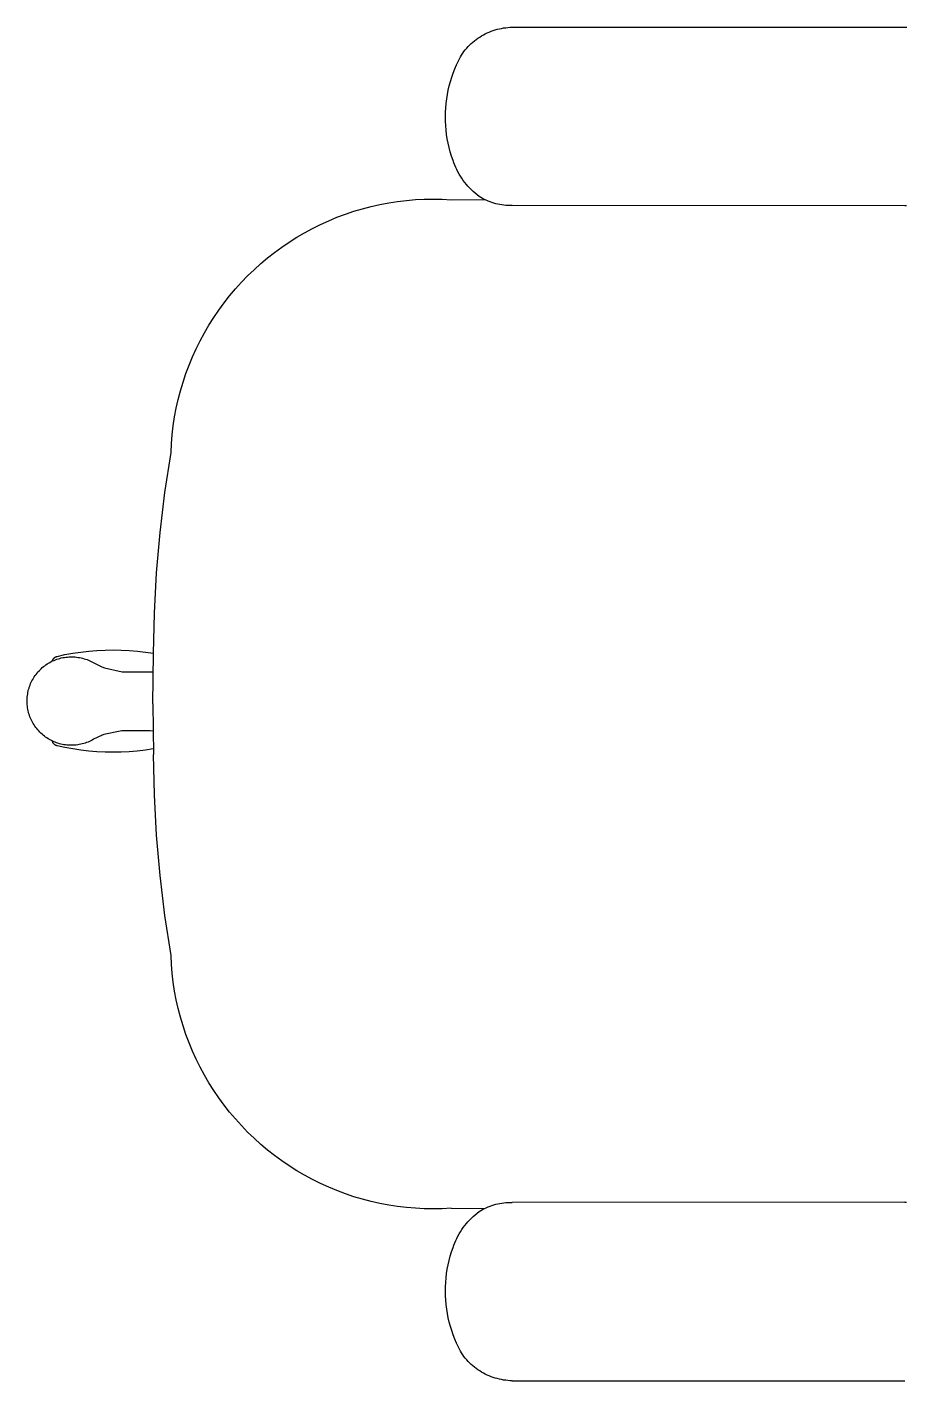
# Model space of a CAD drawing. Header units: inches. Extents: x 4 to 2210, y 3 to 2073.
# Drawn here: x 1209.19 to 1223.54, y 1869.25 to 1891.39 of the extents above; entities that cross this region are included whole.
import ezdxf

# ---------------------------------------------------------------- set-up
doc = ezdxf.new("R2010")
doc.units = ezdxf.units.IN
doc.header["$MEASUREMENT"] = 0
doc.layers.add('Planon_construction', color=253, linetype='Continuous')

# ---------------------------------------------------------------- blocks, each defined once
blk = doc.blocks.new('8 person table')
at = {"layer": 'Planon_construction'}
for p, q in [((655.38, -721.88, 0), (656.06, -721.73, 0)), ((656.06, -721.73, 0), (656.75, -721.61, 0)), ((656.75, -721.61, 0), (657.45, -721.51, 0)), ((657.45, -721.51, 0), (658.14, -721.44, 0)), ((658.14, -721.44, 0), (658.84, -721.39, 0)), ((658.84, -721.39, 0), (659.54, -721.36, 0)), ((659.54, -721.36, 0), (788.01, -721.31, 0)), ((788.01, -721.31, 0), (788.6, -721.34, 0)), ((646.18, -726.73, 0), (646.7, -726.26, 0)), ((646.7, -726.26, 0), (647.24, -725.81, 0)), ((647.24, -725.81, 0), (647.79, -725.38, 0)), ((647.79, -725.38, 0), (648.36, -724.97, 0)), ((648.36, -724.97, 0), (648.95, -724.58, 0)), ((648.95, -724.58, 0), (649.54, -724.21, 0)), ((649.54, -724.21, 0), (650.15, -723.87, 0)), ((650.15, -723.87, 0), (650.77, -723.54, 0)), ((650.77, -723.54, 0), (651.4, -723.23, 0)), ((651.4, -723.23, 0), (652.04, -722.95, 0)), ((652.04, -722.95, 0), (652.69, -722.69, 0)), ((652.69, -722.69, 0), (653.35, -722.45, 0)), ((653.35, -722.45, 0), (654.02, -722.24, 0)), ((654.02, -722.24, 0), (654.7, -722.04, 0)), ((654.7, -722.04, 0), (655.38, -721.88, 0)), ((642.63, -731.05, 0), (643, -730.45, 0)), ((643, -730.45, 0), (643.4, -729.88, 0)), ((643.4, -729.88, 0), (643.82, -729.31, 0)), ((643.82, -729.31, 0), (644.25, -728.76, 0)), ((644.25, -728.76, 0), (644.71, -728.23, 0)), ((644.71, -728.23, 0), (645.18, -727.71, 0)), ((645.18, -727.71, 0), (645.67, -727.21, 0)), ((645.67, -727.21, 0), (646.18, -726.73, 0)), ((640.27, -736.37, 0), (640.79, -735.01, 0)), ((640.79, -735.01, 0), (641.36, -733.67, 0)), ((641.36, -733.67, 0), (641.97, -732.34, 0)), ((641.97, -732.34, 0), (642.63, -731.05, 0)), ((638.99, -740.54, 0), (639.37, -739.14, 0)), ((639.37, -739.14, 0), (639.79, -737.74, 0)), ((639.79, -737.74, 0), (640.27, -736.37, 0)), ((638.16, -744.83, 0), (638.39, -743.39, 0)), ((638.39, -743.39, 0), (638.67, -741.96, 0)), ((638.67, -741.96, 0), (638.99, -740.54, 0)), ((637.78, -749.18, 0), (637.86, -747.73, 0)), ((637.86, -747.73, 0), (637.98, -746.28, 0)), ((637.98, -746.28, 0), (638.16, -744.83, 0)), ((637.75, -750.64, 0), (637.78, -749.18, 0)), ((637.77, -752.1, 0), (637.75, -750.64, 0)), ((637.85, -753.55, 0), (637.77, -752.1, 0)), ((637.97, -755, 0), (637.85, -753.55, 0)), ((638.15, -756.45, 0), (637.97, -755, 0)), ((638.37, -757.89, 0), (638.15, -756.45, 0)), ((638.65, -759.32, 0), (638.37, -757.89, 0)), ((638.97, -760.74, 0), (638.65, -759.32, 0)), ((639.35, -762.14, 0), (638.97, -760.74, 0)), ((639.77, -763.54, 0), (639.35, -762.14, 0)), ((640.24, -764.92, 0), (639.77, -763.54, 0)), ((640.51, -765.69, 0), (640.24, -764.92, 0)), ((640.81, -766.46, 0), (640.51, -765.69, 0)), ((641.13, -767.21, 0), (640.81, -766.46, 0)), ((641.48, -767.95, 0), (641.13, -767.21, 0)), ((641.85, -768.68, 0), (641.48, -767.95, 0)), ((642.25, -769.4, 0), (641.85, -768.68, 0)), ((642.68, -770.1, 0), (642.25, -769.4, 0)), ((643.12, -770.79, 0), (642.68, -770.1, 0)), ((643.59, -771.47, 0), (643.12, -770.79, 0)), ((644.08, -772.12, 0), (643.59, -771.47, 0)), ((644.6, -772.76, 0), (644.08, -772.12, 0)), ((645.13, -773.39, 0), (644.6, -772.76, 0)), ((645.69, -773.99, 0), (645.13, -773.39, 0)), ((646.26, -774.58, 0), (645.69, -773.99, 0)), ((646.86, -775.14, 0), (646.26, -774.58, 0)), ((613.45, -780, 0), (616.31, -779.36, 0)), ((616.31, -779.36, 0), (619.19, -778.81, 0)), ((619.19, -778.81, 0), (622.09, -778.36, 0)), ((622.09, -778.36, 0), (625, -778.02, 0)), ((625, -778.02, 0), (627.92, -777.77, 0)), ((627.92, -777.77, 0), (630.85, -777.62, 0)), ((630.85, -777.62, 0), (633.78, -777.57, 0)), ((633.78, -777.57, 0), (636.71, -777.62, 0)), ((636.71, -777.62, 0), (639.64, -777.78, 0)), ((639.64, -777.78, 0), (650.59, -777.73, 0)), ((647.47, -775.69, 0), (646.86, -775.14, 0)), ((648.1, -776.21, 0), (647.47, -775.69, 0)), ((648.75, -776.71, 0), (648.1, -776.21, 0)), ((649.32, -777.06, 0), (648.75, -776.71, 0)), ((649.91, -777.38, 0), (649.32, -777.06, 0)), ((650.5, -777.69, 0), (649.91, -777.38, 0)), ((651.1, -777.97, 0), (650.5, -777.69, 0)), ((651.72, -778.23, 0), (651.1, -777.97, 0)), ((652.34, -778.48, 0), (651.72, -778.23, 0)), ((652.97, -778.7, 0), (652.34, -778.48, 0)), ((653.61, -778.9, 0), (652.97, -778.7, 0)), ((654.25, -779.08, 0), (653.61, -778.9, 0)), ((654.9, -779.24, 0), (654.25, -779.08, 0)), ((655.55, -779.37, 0), (654.9, -779.24, 0)), ((656.21, -779.48, 0), (655.55, -779.37, 0)), ((599.57, -784.66, 0), (602.28, -783.54, 0)), ((602.28, -783.54, 0), (605.02, -782.51, 0)), ((605.02, -782.51, 0), (607.8, -781.58, 0)), ((607.8, -781.58, 0), (610.61, -780.74, 0)), ((610.61, -780.74, 0), (613.45, -780, 0)), ((656.87, -779.57, 0), (656.21, -779.48, 0)), ((657.54, -779.64, 0), (656.87, -779.57, 0)), ((658.2, -779.69, 0), (657.54, -779.64, 0)), ((658.87, -779.71, 0), (658.2, -779.69, 0)), ((659.54, -779.71, 0), (658.87, -779.71, 0)), ((788, -779.79, 0), (659.54, -779.71, 0)), ((788.53, -779.78, 0), (788, -779.79, 0)), ((591.7, -788.57, 0), (594.28, -787.18, 0)), ((594.28, -787.18, 0), (596.9, -785.88, 0)), ((596.9, -785.88, 0), (599.57, -784.66, 0)), ((584.26, -793.27, 0), (586.69, -791.62, 0)), ((586.69, -791.62, 0), (589.17, -790.05, 0)), ((589.17, -790.05, 0), (591.7, -788.57, 0)), ((577.35, -798.7, 0), (579.59, -796.81, 0)), ((579.59, -796.81, 0), (581.9, -795, 0)), ((581.9, -795, 0), (584.26, -793.27, 0)), ((573.07, -802.7, 0), (575.18, -800.67, 0)), ((575.18, -800.67, 0), (577.35, -798.7, 0)), ((569.07, -806.99, 0), (571.03, -804.81, 0)), ((571.03, -804.81, 0), (573.07, -802.7, 0)), ((565.37, -811.54, 0), (567.18, -809.23, 0)), ((567.18, -809.23, 0), (569.07, -806.99, 0)), ((561.99, -816.33, 0), (563.64, -813.9, 0)), ((563.64, -813.9, 0), (565.37, -811.54, 0)), ((558.95, -821.34, 0), (560.43, -818.81, 0)), ((560.43, -818.81, 0), (561.99, -816.33, 0)), ((557.56, -823.92, 0), (558.95, -821.34, 0)), ((555.04, -829.22, 0), (556.26, -826.55, 0)), ((556.26, -826.55, 0), (557.56, -823.92, 0)), ((552.9, -834.67, 0), (553.92, -831.92, 0)), ((553.92, -831.92, 0), (555.04, -829.22, 0)), ((551.97, -837.45, 0), (552.9, -834.67, 0)), ((550.39, -843.1, 0), (551.13, -840.26, 0)), ((551.13, -840.26, 0), (551.97, -837.45, 0)), ((549.75, -845.96, 0), (550.39, -843.1, 0)), ((548.76, -851.74, 0), (549.2, -848.84, 0)), ((549.2, -848.84, 0), (549.75, -845.96, 0)), ((548.16, -857.57, 0), (548.41, -854.65, 0)), ((548.41, -854.65, 0), (548.76, -851.74, 0)), ((548.02, -860.5, 0), (548.16, -857.57, 0)), ((546.02, -873.54, 0), (548.02, -860.5, 0)), ((544.44, -886.65, 0), (546.02, -873.54, 0)), ((543.29, -899.8, 0), (544.44, -886.65, 0)), ((542.56, -912.98, 0), (543.29, -899.8, 0)), ((542.25, -926.18, 0), (542.56, -912.98, 0)), ((518.55, -925.74, 0), (521.18, -925.44, 0)), ((521.18, -925.44, 0), (523.81, -925.22, 0)), ((523.81, -925.22, 0), (526.45, -925.09, 0)), ((526.45, -925.09, 0), (529.09, -925.05, 0)), ((529.09, -925.05, 0), (531.74, -925.09, 0)), ((531.74, -925.09, 0), (534.38, -925.23, 0)), ((534.38, -925.23, 0), (537.01, -925.44, 0)), ((537.01, -925.44, 0), (539.64, -925.75, 0)), ((506.71, -930.22, 0), (507.12, -929.93, 0)), ((507.12, -929.93, 0), (507.54, -929.64, 0)), ((507.54, -929.64, 0), (507.96, -929.38, 0)), ((507.96, -929.38, 0), (508.4, -929.13, 0)), ((508.4, -929.13, 0), (508.84, -928.89, 0)), ((508.84, -928.89, 0), (509.3, -928.67, 0)), ((509.17, -928.88, 0), (509.18, -928.81, 0)), ((509.18, -928.81, 0), (509.19, -928.74, 0)), ((509.19, -928.74, 0), (509.21, -928.67, 0)), ((509.21, -928.67, 0), (509.23, -928.6, 0)), ((509.23, -928.6, 0), (509.25, -928.53, 0)), ((509.25, -928.53, 0), (509.27, -928.47, 0)), ((509.27, -928.47, 0), (509.3, -928.4, 0)), ((509.3, -928.4, 0), (509.32, -928.34, 0)), ((509.3, -928.67, 0), (509.76, -928.46, 0)), ((509.32, -928.34, 0), (509.35, -928.27, 0)), ((509.35, -928.27, 0), (509.39, -928.21, 0)), ((509.39, -928.21, 0), (509.42, -928.15, 0)), ((509.42, -928.15, 0), (509.46, -928.09, 0)), ((509.46, -928.09, 0), (509.5, -928.03, 0)), ((509.5, -928.03, 0), (509.54, -927.97, 0)), ((509.54, -927.97, 0), (509.58, -927.91, 0)), ((509.58, -927.91, 0), (509.62, -927.85, 0)), ((509.62, -927.85, 0), (509.67, -927.8, 0)), ((509.67, -927.8, 0), (509.72, -927.75, 0)), ((509.72, -927.75, 0), (509.77, -927.7, 0)), ((509.76, -928.46, 0), (510.22, -928.27, 0)), ((509.77, -927.7, 0), (509.82, -927.65, 0)), ((509.82, -927.65, 0), (509.87, -927.6, 0)), ((509.87, -927.6, 0), (509.93, -927.56, 0)), ((509.93, -927.56, 0), (509.98, -927.51, 0)), ((509.98, -927.51, 0), (510.04, -927.47, 0)), ((510.04, -927.47, 0), (510.1, -927.43, 0)), ((510.1, -927.43, 0), (510.16, -927.4, 0)), ((510.16, -927.4, 0), (510.22, -927.36, 0)), ((510.22, -927.36, 0), (510.29, -927.33, 0)), ((510.22, -928.27, 0), (510.69, -928.1, 0)), ((510.29, -927.33, 0), (510.35, -927.3, 0)), ((510.35, -927.3, 0), (510.42, -927.27, 0)), ((510.42, -927.27, 0), (510.48, -927.24, 0)), ((510.48, -927.24, 0), (510.55, -927.22, 0)), ((510.55, -927.22, 0), (510.62, -927.19, 0)), ((510.62, -927.19, 0), (510.68, -927.17, 0)), ((510.68, -927.17, 0), (510.75, -927.16, 0)), ((510.69, -928.1, 0), (511.17, -927.95, 0)), ((510.75, -927.16, 0), (513.34, -926.6, 0)), ((511.17, -927.95, 0), (511.65, -927.81, 0)), ((511.65, -927.81, 0), (512.14, -927.68, 0)), ((512.14, -927.68, 0), (512.63, -927.58, 0)), ((512.63, -927.58, 0), (513.13, -927.49, 0)), ((513.13, -927.49, 0), (513.63, -927.42, 0)), ((513.34, -926.6, 0), (515.94, -926.13, 0)), ((513.63, -927.42, 0), (514.13, -927.37, 0)), ((514.13, -927.37, 0), (514.63, -927.33, 0)), ((514.63, -927.33, 0), (515.13, -927.31, 0)), ((515.13, -927.31, 0), (515.63, -927.31, 0)), ((515.63, -927.31, 0), (516.14, -927.32, 0)), ((515.94, -926.13, 0), (518.55, -925.74, 0)), ((516.14, -927.32, 0), (516.64, -927.36, 0)), ((516.64, -927.36, 0), (517.14, -927.41, 0)), ((517.14, -927.41, 0), (517.64, -927.48, 0)), ((517.64, -927.48, 0), (518.13, -927.56, 0)), ((518.13, -927.56, 0), (518.62, -927.67, 0)), ((518.62, -927.67, 0), (519.11, -927.78, 0)), ((519.11, -927.78, 0), (519.6, -927.92, 0)), ((519.6, -927.92, 0), (520.08, -928.07, 0)), ((520.08, -928.07, 0), (520.55, -928.24, 0)), ((520.55, -928.24, 0), (521.02, -928.43, 0)), ((521.02, -928.43, 0), (521.48, -928.63, 0)), ((521.48, -928.63, 0), (521.93, -928.85, 0)), ((521.93, -928.85, 0), (522.37, -929.08, 0)), ((522.37, -929.08, 0), (522.81, -929.33, 0)), ((522.81, -929.33, 0), (525.34, -930.59, 0)), ((539.64, -925.75, 0), (542.25, -926.14, 0)), ((542.07, -942.74, 0), (542.25, -926.18, 0)), ((502.78, -934.74, 0), (503.03, -934.3, 0)), ((503.03, -934.3, 0), (503.3, -933.88, 0)), ((503.3, -933.88, 0), (503.58, -933.46, 0)), ((503.58, -933.46, 0), (503.88, -933.05, 0)), ((503.88, -933.05, 0), (504.19, -932.66, 0)), ((504.19, -932.66, 0), (504.51, -932.27, 0)), ((504.51, -932.27, 0), (504.85, -931.9, 0)), ((504.85, -931.9, 0), (505.2, -931.54, 0)), ((505.2, -931.54, 0), (505.56, -931.19, 0)), ((505.56, -931.19, 0), (505.93, -930.85, 0)), ((505.93, -930.85, 0), (506.32, -930.53, 0)), ((506.32, -930.53, 0), (506.71, -930.22, 0)), ((525.34, -930.58, 0), (525.32, -930.64, 0)), ((525.37, -930.6, 0), (526.23, -930.96, 0)), ((526.23, -930.96, 0), (532.04, -932.21, 0)), ((532.04, -932.21, 0), (537.09, -932.25, 0)), ((537.09, -932.25, 0), (540.27, -932.24, 0)), ((540.27, -932.24, 0), (542.18, -932.22, 0)), ((501.23, -938.97, 0), (501.33, -938.48, 0)), ((501.33, -938.48, 0), (501.45, -937.99, 0)), ((501.45, -937.99, 0), (501.6, -937.51, 0)), ((501.6, -937.51, 0), (501.75, -937.03, 0)), ((501.75, -937.03, 0), (501.93, -936.56, 0)), ((501.93, -936.56, 0), (502.11, -936.09, 0)), ((502.11, -936.09, 0), (502.32, -935.63, 0)), ((502.32, -935.63, 0), (502.54, -935.18, 0)), ((502.54, -935.18, 0), (502.78, -934.74, 0)), ((500.95, -941.47, 0), (500.97, -940.96, 0)), ((500.95, -941.97, 0), (500.95, -941.47, 0)), ((500.97, -942.47, 0), (500.95, -941.97, 0)), ((500.97, -940.96, 0), (501.01, -940.46, 0)), ((501, -942.97, 0), (500.97, -942.47, 0)), ((501.05, -943.47, 0), (501, -942.97, 0)), ((501.01, -940.46, 0), (501.06, -939.96, 0)), ((501.06, -939.96, 0), (501.14, -939.46, 0)), ((501.14, -939.46, 0), (501.23, -938.97, 0)), ((542.07, -942.74, 0), (542.25, -959.3, 0)), ((501.12, -943.97, 0), (501.05, -943.47, 0)), ((501.2, -944.47, 0), (501.12, -943.97, 0)), ((501.3, -944.96, 0), (501.2, -944.47, 0)), ((501.42, -945.45, 0), (501.3, -944.96, 0)), ((501.56, -945.93, 0), (501.42, -945.45, 0)), ((501.71, -946.41, 0), (501.56, -945.93, 0)), ((501.88, -946.89, 0), (501.71, -946.41, 0)), ((502.06, -947.35, 0), (501.88, -946.89, 0)), ((502.26, -947.81, 0), (502.06, -947.35, 0)), ((502.48, -948.27, 0), (502.26, -947.81, 0)), ((502.72, -948.71, 0), (502.48, -948.27, 0)), ((502.96, -949.15, 0), (502.72, -948.71, 0)), ((503.23, -949.58, 0), (502.96, -949.15, 0)), ((503.51, -950, 0), (503.23, -949.58, 0)), ((503.8, -950.41, 0), (503.51, -950, 0)), ((504.1, -950.8, 0), (503.8, -950.41, 0)), ((504.42, -951.19, 0), (504.1, -950.8, 0)), ((504.76, -951.57, 0), (504.42, -951.19, 0)), ((505.1, -951.93, 0), (504.76, -951.57, 0)), ((505.46, -952.29, 0), (505.1, -951.93, 0)), ((531.95, -951.51, 0), (526.07, -952.73, 0)), ((537, -951.51, 0), (531.95, -951.51, 0)), ((541.25, -951.57, 0), (537, -951.51, 0)), ((542.17, -951.59, 0), (541.25, -951.57, 0)), ((505.83, -952.63, 0), (505.46, -952.29, 0)), ((506.22, -952.95, 0), (505.83, -952.63, 0)), ((506.61, -953.27, 0), (506.22, -952.95, 0)), ((507.01, -953.56, 0), (506.61, -953.27, 0)), ((507.43, -953.85, 0), (507.01, -953.56, 0)), ((507.85, -954.12, 0), (507.43, -953.85, 0)), ((508.28, -954.38, 0), (507.85, -954.12, 0)), ((508.73, -954.62, 0), (508.28, -954.38, 0)), ((509.18, -954.84, 0), (508.73, -954.62, 0)), ((509.18, -954.76, 0), (509.17, -954.69, 0)), ((509.19, -954.83, 0), (509.18, -954.76, 0)), ((509.63, -955.05, 0), (509.18, -954.84, 0)), ((509.21, -954.9, 0), (509.19, -954.83, 0)), ((509.23, -954.96, 0), (509.21, -954.9, 0)), ((509.25, -955.03, 0), (509.23, -954.96, 0)), ((509.27, -955.1, 0), (509.25, -955.03, 0)), ((509.3, -955.17, 0), (509.27, -955.1, 0)), ((509.32, -955.23, 0), (509.3, -955.17, 0)), ((509.35, -955.29, 0), (509.32, -955.23, 0)), ((509.39, -955.36, 0), (509.35, -955.29, 0)), ((509.42, -955.42, 0), (509.39, -955.36, 0)), ((509.46, -955.48, 0), (509.42, -955.42, 0)), ((509.5, -955.54, 0), (509.46, -955.48, 0)), ((509.54, -955.6, 0), (509.5, -955.54, 0)), ((509.58, -955.66, 0), (509.54, -955.6, 0)), ((509.62, -955.71, 0), (509.58, -955.66, 0)), ((509.67, -955.77, 0), (509.62, -955.71, 0)), ((510.1, -955.24, 0), (509.63, -955.05, 0)), ((509.72, -955.82, 0), (509.67, -955.77, 0)), ((509.77, -955.87, 0), (509.72, -955.82, 0)), ((509.82, -955.92, 0), (509.77, -955.87, 0)), ((509.87, -955.96, 0), (509.82, -955.92, 0)), ((509.93, -956.01, 0), (509.87, -955.96, 0)), ((509.98, -956.05, 0), (509.93, -956.01, 0)), ((510.04, -956.09, 0), (509.98, -956.05, 0)), ((510.1, -956.13, 0), (510.04, -956.09, 0)), ((510.57, -955.42, 0), (510.1, -955.24, 0)), ((510.16, -956.17, 0), (510.1, -956.13, 0)), ((510.22, -956.21, 0), (510.16, -956.17, 0)), ((510.29, -956.24, 0), (510.22, -956.21, 0)), ((510.35, -956.27, 0), (510.29, -956.24, 0)), ((510.42, -956.3, 0), (510.35, -956.27, 0)), ((510.48, -956.33, 0), (510.42, -956.3, 0)), ((510.55, -956.35, 0), (510.48, -956.33, 0)), ((510.62, -956.37, 0), (510.55, -956.35, 0)), ((511.05, -955.58, 0), (510.57, -955.42, 0)), ((510.68, -956.39, 0), (510.62, -956.37, 0)), ((510.75, -956.41, 0), (510.68, -956.39, 0)), ((513.33, -956.97, 0), (510.75, -956.41, 0)), ((511.53, -955.72, 0), (511.05, -955.58, 0)), ((512.01, -955.85, 0), (511.53, -955.72, 0)), ((512.5, -955.96, 0), (512.01, -955.85, 0)), ((513, -956.05, 0), (512.5, -955.96, 0)), ((513.5, -956.13, 0), (513, -956.05, 0)), ((513.99, -956.19, 0), (513.5, -956.13, 0)), ((514.5, -956.23, 0), (513.99, -956.19, 0)), ((515, -956.25, 0), (514.5, -956.23, 0)), ((515.5, -956.26, 0), (515, -956.25, 0)), ((516, -956.25, 0), (515.5, -956.26, 0)), ((516.51, -956.22, 0), (516, -956.25, 0)), ((517.01, -956.17, 0), (516.51, -956.22, 0)), ((517.51, -956.11, 0), (517.01, -956.17, 0)), ((518, -956.03, 0), (517.51, -956.11, 0)), ((518.5, -955.93, 0), (518, -956.03, 0)), ((518.98, -955.81, 0), (518.5, -955.93, 0)), ((519.47, -955.68, 0), (518.98, -955.81, 0)), ((519.95, -955.53, 0), (519.47, -955.68, 0)), ((520.42, -955.37, 0), (519.95, -955.53, 0)), ((520.89, -955.19, 0), (520.42, -955.37, 0)), ((521.36, -954.99, 0), (520.89, -955.19, 0)), ((521.81, -954.77, 0), (521.36, -954.99, 0)), ((522.26, -954.54, 0), (521.81, -954.77, 0)), ((522.7, -954.3, 0), (522.26, -954.54, 0)), ((525.24, -953.07, 0), (522.7, -954.3, 0)), ((525.24, -953.07, 0), (525.22, -953.02, 0)), ((526.07, -952.73, 0), (525.27, -953.06, 0)), ((515.93, -957.44, 0), (513.33, -956.97, 0)), ((518.55, -957.83, 0), (515.93, -957.44, 0)), ((521.17, -958.13, 0), (518.55, -957.83, 0)), ((523.8, -958.34, 0), (521.17, -958.13, 0)), ((526.44, -958.47, 0), (523.8, -958.34, 0)), ((529.08, -958.52, 0), (526.44, -958.47, 0)), ((531.72, -958.47, 0), (529.08, -958.52, 0)), ((534.36, -958.34, 0), (531.72, -958.47, 0)), ((536.99, -958.12, 0), (534.36, -958.34, 0)), ((539.62, -957.82, 0), (536.99, -958.12, 0)), ((542.23, -957.43, 0), (539.62, -957.82, 0)), ((542.56, -972.5, 0), (542.25, -959.3, 0)), ((543.29, -985.68, 0), (542.56, -972.5, 0)), ((544.44, -998.83, 0), (543.29, -985.68, 0)), ((546.02, -1011.93, 0), (544.44, -998.83, 0)), ((548.02, -1024.98, 0), (546.02, -1011.93, 0)), ((548.16, -1027.91, 0), (548.02, -1024.98, 0)), ((548.41, -1030.83, 0), (548.16, -1027.91, 0)), ((548.76, -1033.74, 0), (548.41, -1030.83, 0)), ((549.2, -1036.64, 0), (548.76, -1033.74, 0)), ((549.75, -1039.52, 0), (549.2, -1036.64, 0)), ((550.39, -1042.38, 0), (549.75, -1039.52, 0)), ((551.13, -1045.22, 0), (550.39, -1042.38, 0)), ((551.97, -1048.03, 0), (551.13, -1045.22, 0)), ((552.9, -1050.81, 0), (551.97, -1048.03, 0)), ((553.92, -1053.55, 0), (552.9, -1050.81, 0)), ((555.04, -1056.26, 0), (553.92, -1053.55, 0)), ((556.26, -1058.93, 0), (555.04, -1056.26, 0)), ((557.56, -1061.56, 0), (556.26, -1058.93, 0)), ((558.95, -1064.14, 0), (557.56, -1061.56, 0)), ((560.43, -1066.67, 0), (558.95, -1064.14, 0)), ((561.99, -1069.15, 0), (560.43, -1066.67, 0)), ((563.64, -1071.57, 0), (561.99, -1069.15, 0)), ((565.37, -1073.94, 0), (563.64, -1071.57, 0)), ((567.18, -1076.25, 0), (565.37, -1073.94, 0)), ((569.07, -1078.49, 0), (567.18, -1076.25, 0)), ((571.03, -1080.67, 0), (569.07, -1078.49, 0)), ((573.07, -1082.77, 0), (571.03, -1080.67, 0)), ((575.18, -1084.81, 0), (573.07, -1082.77, 0)), ((577.35, -1086.78, 0), (575.18, -1084.81, 0)), ((579.59, -1088.67, 0), (577.35, -1086.78, 0)), ((581.9, -1090.48, 0), (579.59, -1088.67, 0)), ((584.26, -1092.21, 0), (581.9, -1090.48, 0)), ((586.69, -1093.86, 0), (584.26, -1092.21, 0)), ((589.17, -1095.42, 0), (586.69, -1093.86, 0)), ((591.7, -1096.9, 0), (589.17, -1095.42, 0)), ((594.28, -1098.3, 0), (591.7, -1096.9, 0)), ((596.9, -1099.6, 0), (594.28, -1098.3, 0)), ((599.57, -1100.81, 0), (596.9, -1099.6, 0)), ((602.28, -1101.93, 0), (599.57, -1100.81, 0)), ((605.02, -1102.96, 0), (602.28, -1101.93, 0)), ((607.8, -1103.9, 0), (605.02, -1102.96, 0)), ((610.61, -1104.73, 0), (607.8, -1103.9, 0)), ((613.45, -1105.48, 0), (610.61, -1104.73, 0)), ((616.31, -1106.12, 0), (613.45, -1105.48, 0)), ((619.19, -1106.67, 0), (616.31, -1106.12, 0)), ((622.09, -1107.11, 0), (619.19, -1106.67, 0)), ((625, -1107.46, 0), (622.09, -1107.11, 0)), ((651.72, -1107.24, 0), (652.34, -1107, 0)), ((652.34, -1107, 0), (652.97, -1106.78, 0)), ((652.97, -1106.78, 0), (653.61, -1106.58, 0)), ((653.61, -1106.58, 0), (654.25, -1106.4, 0)), ((654.25, -1106.4, 0), (654.9, -1106.24, 0)), ((654.9, -1106.24, 0), (655.55, -1106.11, 0)), ((655.55, -1106.11, 0), (656.21, -1105.99, 0)), ((656.21, -1105.99, 0), (656.87, -1105.9, 0)), ((656.87, -1105.9, 0), (657.54, -1105.84, 0)), ((657.54, -1105.84, 0), (658.2, -1105.79, 0)), ((658.2, -1105.79, 0), (658.87, -1105.77, 0)), ((658.87, -1105.77, 0), (659.54, -1105.77, 0)), ((788, -1105.69, 0), (659.54, -1105.77, 0)), ((788, -1105.69, 0), (788.53, -1105.69, 0)), ((627.92, -1107.71, 0), (625, -1107.46, 0)), ((630.85, -1107.86, 0), (627.92, -1107.71, 0)), ((633.78, -1107.91, 0), (630.85, -1107.86, 0)), ((636.71, -1107.85, 0), (633.78, -1107.91, 0)), ((639.64, -1107.7, 0), (636.71, -1107.85, 0)), ((639.64, -1107.7, 0), (650.59, -1107.75, 0)), ((645.13, -1112.09, 0), (645.69, -1111.49, 0)), ((645.69, -1111.49, 0), (646.26, -1110.9, 0)), ((646.26, -1110.9, 0), (646.86, -1110.34, 0)), ((646.86, -1110.34, 0), (647.47, -1109.79, 0)), ((647.47, -1109.79, 0), (648.1, -1109.27, 0)), ((648.1, -1109.27, 0), (648.75, -1108.77, 0)), ((648.75, -1108.76, 0), (649.32, -1108.42, 0)), ((649.32, -1108.42, 0), (649.91, -1108.1, 0)), ((649.91, -1108.1, 0), (650.5, -1107.79, 0)), ((650.5, -1107.79, 0), (651.1, -1107.51, 0)), ((651.1, -1107.51, 0), (651.72, -1107.24, 0)), ((642.25, -1116.08, 0), (642.68, -1115.37, 0)), ((642.68, -1115.37, 0), (643.12, -1114.68, 0)), ((643.12, -1114.68, 0), (643.59, -1114.01, 0)), ((643.59, -1114.01, 0), (644.08, -1113.35, 0)), ((644.08, -1113.35, 0), (644.6, -1112.71, 0)), ((644.6, -1112.71, 0), (645.13, -1112.09, 0)), ((640.24, -1120.56, 0), (640.51, -1119.79, 0)), ((640.51, -1119.79, 0), (640.81, -1119.02, 0)), ((640.81, -1119.02, 0), (641.13, -1118.27, 0)), ((641.13, -1118.27, 0), (641.48, -1117.53, 0)), ((641.48, -1117.53, 0), (641.85, -1116.79, 0)), ((641.85, -1116.79, 0), (642.25, -1116.08, 0)), ((638.65, -1126.16, 0), (638.97, -1124.74, 0)), ((638.97, -1124.74, 0), (639.35, -1123.33, 0)), ((639.35, -1123.33, 0), (639.77, -1121.94, 0)), ((639.77, -1121.94, 0), (640.24, -1120.56, 0)), ((637.97, -1130.48, 0), (638.15, -1129.03, 0)), ((638.15, -1129.03, 0), (638.37, -1127.59, 0)), ((638.37, -1127.59, 0), (638.65, -1126.16, 0)), ((637.75, -1134.84, 0), (637.77, -1133.38, 0)), ((637.77, -1133.38, 0), (637.85, -1131.93, 0)), ((637.85, -1131.93, 0), (637.97, -1130.48, 0)), ((637.78, -1136.29, 0), (637.75, -1134.84, 0)), ((637.86, -1137.75, 0), (637.78, -1136.29, 0)), ((637.98, -1139.2, 0), (637.86, -1137.75, 0)), ((638.16, -1140.65, 0), (637.98, -1139.2, 0)), ((638.39, -1142.08, 0), (638.16, -1140.65, 0)), ((638.67, -1143.51, 0), (638.39, -1142.08, 0)), ((638.99, -1144.93, 0), (638.67, -1143.51, 0)), ((639.37, -1146.34, 0), (638.99, -1144.93, 0)), ((639.79, -1147.73, 0), (639.37, -1146.34, 0)), ((640.27, -1149.11, 0), (639.79, -1147.73, 0)), ((640.79, -1150.47, 0), (640.27, -1149.11, 0)), ((641.36, -1151.81, 0), (640.79, -1150.47, 0)), ((641.97, -1153.13, 0), (641.36, -1151.81, 0)), ((642.63, -1154.43, 0), (641.97, -1153.13, 0)), ((643, -1155.02, 0), (642.63, -1154.43, 0)), ((643.4, -1155.6, 0), (643, -1155.02, 0)), ((643.82, -1156.17, 0), (643.4, -1155.6, 0)), ((644.25, -1156.71, 0), (643.82, -1156.17, 0)), ((644.71, -1157.25, 0), (644.25, -1156.71, 0)), ((645.18, -1157.77, 0), (644.71, -1157.25, 0)), ((645.67, -1158.27, 0), (645.18, -1157.77, 0)), ((646.18, -1158.75, 0), (645.67, -1158.27, 0)), ((646.7, -1159.22, 0), (646.18, -1158.75, 0)), ((647.24, -1159.67, 0), (646.7, -1159.22, 0)), ((647.79, -1160.09, 0), (647.24, -1159.67, 0)), ((648.36, -1160.5, 0), (647.79, -1160.09, 0)), ((648.95, -1160.89, 0), (648.36, -1160.5, 0)), ((649.54, -1161.26, 0), (648.95, -1160.89, 0)), ((650.15, -1161.61, 0), (649.54, -1161.26, 0)), ((650.77, -1161.94, 0), (650.15, -1161.61, 0)), ((651.4, -1162.24, 0), (650.77, -1161.94, 0)), ((652.04, -1162.53, 0), (651.4, -1162.24, 0)), ((652.69, -1162.79, 0), (652.04, -1162.53, 0)), ((653.35, -1163.03, 0), (652.69, -1162.79, 0)), ((654.02, -1163.24, 0), (653.35, -1163.03, 0)), ((654.7, -1163.43, 0), (654.02, -1163.24, 0)), ((655.38, -1163.6, 0), (654.7, -1163.43, 0)), ((656.06, -1163.75, 0), (655.38, -1163.6, 0)), ((656.75, -1163.87, 0), (656.06, -1163.75, 0)), ((657.45, -1163.97, 0), (656.75, -1163.87, 0)), ((658.14, -1164.04, 0), (657.45, -1163.97, 0)), ((658.84, -1164.09, 0), (658.14, -1164.04, 0)), ((659.54, -1164.11, 0), (658.84, -1164.09, 0)), ((659.54, -1164.11, 0), (788.01, -1164.17, 0))]:
    blk.add_line(p, q, dxfattribs=at)

msp = doc.modelspace()

# ---------------------------------------------------------------- block references
at = {"layer": 'Planon_construction', "xscale": 0.05, "yscale": 0.05, "zscale": 0.05}
msp.add_blockref('8 person table', (1184.141, 1927.458), dxfattribs=at)

doc.saveas('drawing.dxf')
